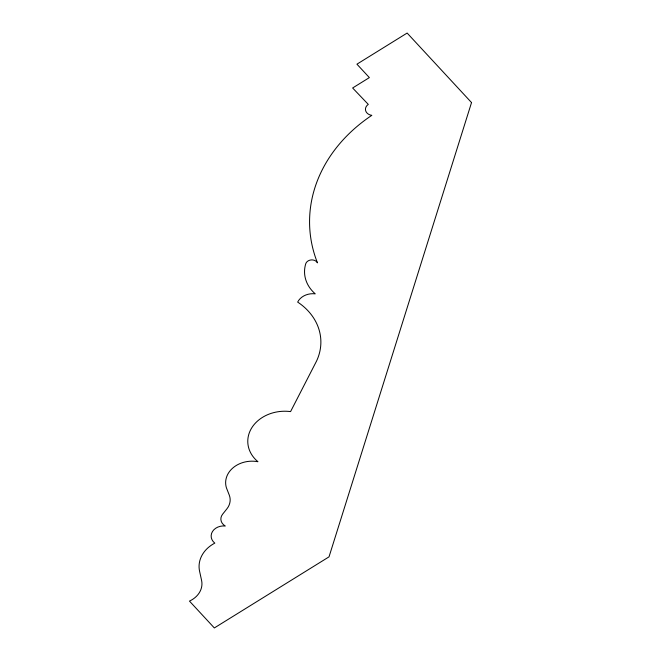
<?xml version="1.0" encoding="UTF-8"?>
<svg xmlns="http://www.w3.org/2000/svg" width="661" height="661" viewBox="0 0 661 661"><rect width="100%" height="100%" fill="white"/><g stroke="black" fill="none" stroke-linecap="round" stroke-linejoin="round"><path stroke-width="0.99" d="M471.533 102.571L329.021 556.851L214.338 627.95L189.467 601.097A23.92 19.45 -2.6 0 0 201.588 580.424L199.581 571.253A33.554 27.283 -2.6 0 1 214.808 543.119A12.229 9.948 -2.6 0 1 212.454 531.56A12.229 9.948 -2.6 0 1 225.318 526.032A10.708 8.709 -2.6 0 1 222.617 514.208L226.905 508.838A19.88 16.161 -2.6 0 0 229.243 495.023L226.434 487.868A25.953 21.102 -2.6 0 1 257.98 461.733A36.347 29.555 -2.6 0 1 252.064 427.345A36.347 29.555 -2.6 0 1 290.576 411.605L316.52 361.129A64.621 52.541 -2.6 0 0 297.665 302.085A16.054 13.055 -2.6 0 1 315.256 293.848A40.445 32.885 -2.6 0 1 305.704 263.846A6.23 5.065 -2.6 0 1 311.215 259.922A6.23 5.065 -2.6 0 1 317.454 262.838A166.192 135.133 -2.6 0 1 371.837 115.336A7.659 6.23 -2.6 0 1 365.698 110.866A7.659 6.23 -2.6 0 1 368.293 104.397L352.627 87.979L369.367 77.601L356.932 64.175L407.135 33.05L471.533 102.571"/></g></svg>
